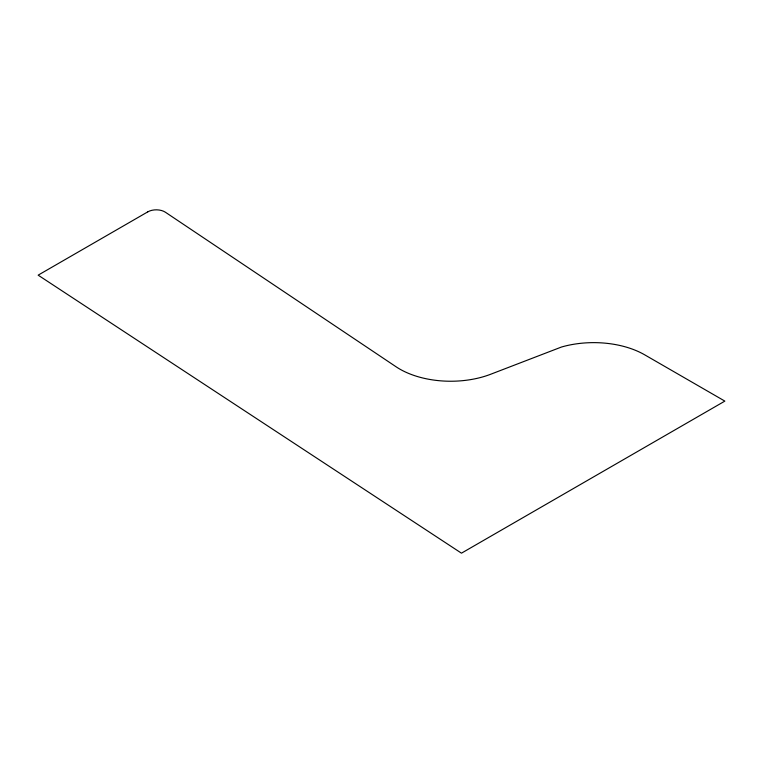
<?xml version="1.0" encoding="UTF-8"?>
<svg xmlns="http://www.w3.org/2000/svg" width="763" height="763" viewBox="0 0 763 763"><rect width="100%" height="100%" fill="white"/><g stroke="black" fill="none" stroke-linecap="round" stroke-linejoin="round"><path stroke-width="1.14" d="M147.793 211.856L38.15 275.157L461.462 553.175L724.85 401.109L644.687 354.824A72.094 41.622 0 0 0 561.463 347.031L491.057 374.108A72.094 41.622 0 0 1 396.083 366.784L165.39 212.228A12.017 6.934 0 0 0 147.793 211.856"/></g></svg>
